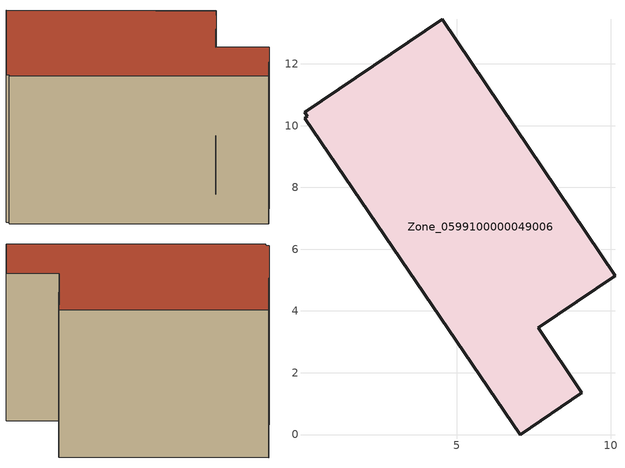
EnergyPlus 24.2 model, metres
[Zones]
Zone_0599100000049006
 floor ground (C_G): 0.09,10.25 0.17,10.3 0.07,10.43 4.53,13.44 10.13,5.14 7.64,3.46 9.06,1.35 7.06,0 z0
 wall outside (C_F): 7.06,0 9.06,1.35 7.64,3.46 10.13,5.14 4.53,13.44 0.07,10.43 0.17,10.3 0.09,10.25 7.06,0 z0:8.6
 roof outside (C_R): 0.07,10.43 0.17,10.3 0.09,10.25 7.06,0 9.06,1.35 7.64,3.46 10.13,5.14 4.53,13.44 z8.6
[BUILDING]
Pand.0599100000049006: North Axis=0; Terrain=City; Loads Convergence Tolerance Value=0.04; Temperature Convergence Tolerance Value=0.4; Solar Distribution=FullExterior; Maximum Number of Warmup Days=25; Minimum Number of Warmup Days=1
[Site:Location]
Rotterdam.The.Hague.AP_ZH_NLD Design_Conditions: Latitude=51.96; Longitude=4.45; Time Zone=1; Elevation=-4.5
[SITE:GROUNDTEMPERATURE:BUILDINGSURFACE]
18, 18, 18, 18, 18, 18, 18, 18, 18, 18, 18, 18
[MATERIAL] Thermal Absorptance=0.9; Solar Absorptance=0.7; Visible Absorptance=0.7
Name | Roughness | Thickness | Conductivity | Density | Specific Heat
G.TC.1975-1991 | MediumSmooth | 0.15 | 0.288461 | 540 | 1210
F.TC.1975-1991 | Rough | 0.3 | 0.230769 | 1920 | 840
R.TC.1975-1991 | MediumRough | 0.2 | 0.153846 | 1500 | 1000
[CONSTRUCTION]
C_G: G.TC.1975-1991
C_F: F.TC.1975-1991
C_R: R.TC.1975-1991
[ZONE]
Zone_0599100000049006: Type=1; Multiplier=1; Ceiling Height=Autocalculate; Volume=Autocalculate; Floor Area=autocalculate; Part of Total Floor Area=Yes
[ZONEINFILTRATION:DESIGNFLOWRATE]
Infil_Zone_0599100000049006: Zone or ZoneList or Space or SpaceList=Zone_0599100000049006; Schedule=AlwaysOn; Design Flow Rate Calculation Method=Flow/Area; Flow Rate per Floor Area=0.003; Constant Term Coefficient=1; Temperature Term Coefficient=0; Velocity Term Coefficient=0; Velocity Squared Term Coefficient=0
[HVACTEMPLATE:ZONE:IDEALLOADSAIRSYSTEM]
Zone_0599100000049006: Maximum Heating Supply Air Temperature=50; Minimum Cooling Supply Air Temperature=13; Maximum Heating Supply Air Humidity Ratio=0.0156; Minimum Cooling Supply Air Humidity Ratio=0.0077; Heating Limit=NoLimit; Cooling Limit=NoLimit; Dehumidification Control Type=ConstantSensibleHeatRatio; Cooling Sensible Heat Ratio=0.7; Dehumidification Setpoint=60; Humidification Control Type=None; Humidification Setpoint=30; Outdoor Air Method=None; Outdoor Air Flow Rate per Person=0.00944; Outdoor Air Flow Rate per Zone Floor Area=0; Outdoor Air Flow Rate per Zone=0; Demand Controlled Ventilation Type=None; Outdoor Air Economizer Type=NoEconomizer; Heat Recovery Type=None; Sensible Heat Recovery Effectiveness=0.7; Latent Heat Recovery Effectiveness=0.65
[ZONECONTROL:THERMOSTAT]
ThermostatControl_Zone_0599100000049006: Zone or ZoneList=Zone_0599100000049006; Control Type Schedule=DualSetpointControlType; Control 1=Thermostat_Zone_0599100000049006; Temperature Difference Between Cutout And Setpoint=0
[THERMOSTATSETPOINT:DUALSETPOINT]
Thermostat_Zone_0599100000049006: Heating Setpoint Temperature Schedule=HeatingSetpoint_Zone_0599100000049006; Cooling Setpoint Temperature Schedule=CoolingSetpoint_Zone_0599100000049006
[SCHEDULE:COMPACT]
HeatingSetpoint_Zone_0599100000049006: Through: 12/31, For: AllDays, Until: 24:00, 21
CoolingSetpoint_Zone_0599100000049006: Through: 12/31, For: AllDays, Until: 24:00, 24
DualSetpointControlType: Through: 12/31, For: AllDays, Until: 24:00, 4
AlwaysOn: Through: 12/31, For: AllDays, Until: 24:00, 1
